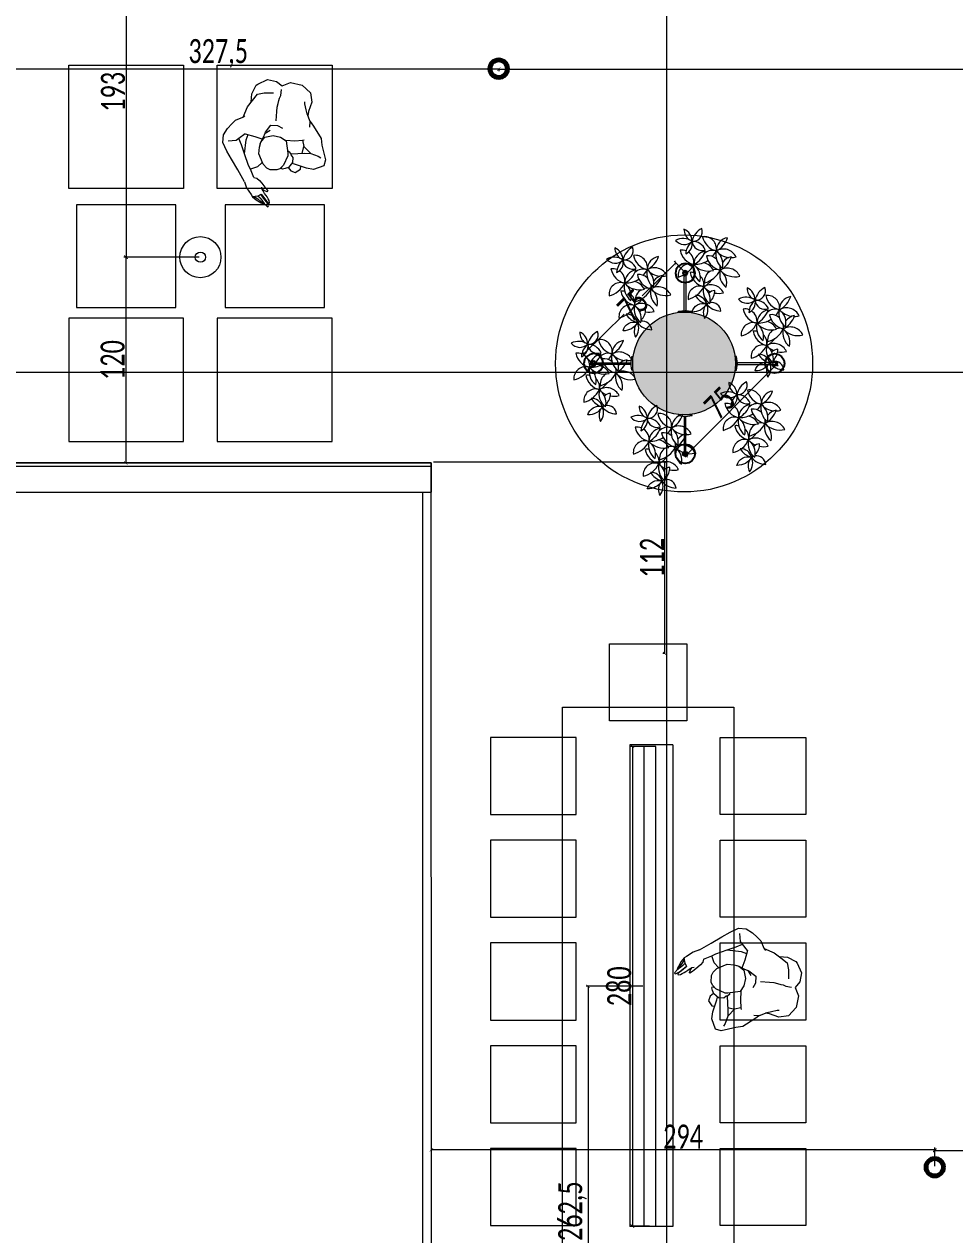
# Model space of a CAD drawing. Header units: millimetres. Extents: x -24 to 530668, y -246875 to -2983.
# Drawn here: x 264713 to 265256, y -115151 to -114445 of the extents above; entities that cross this region are included whole.
import ezdxf
from ezdxf.enums import TextEntityAlignment as Align

# ---------------------------------------------------------------- set-up
doc = ezdxf.new("R2010")
doc.units = ezdxf.units.MM
doc.header["$PDMODE"] = 2
doc.layers.get('0').update_dxf_attribs({"lineweight": 20})
for name, color, linetype, lineweight in [('10_1_1_BA_tasiyici', 1, 'Continuous', 40), ('ahsap', 34, 'Continuous', 25), ('aydınlatma', 40, 'Continuous', 20), ('t_aydınlatma', 40, 'Continuous', 18), ('t_kutu p', 50, 'Continuous', 30), ('t_tarama', 253, 'Continuous', 5), ('ölçü', 251, 'Continuous', 5)]:
    doc.layers.add(name, color=color, linetype=linetype, lineweight=lineweight)
doc.layers.add('t_ölçü', color=7, linetype='Continuous', lineweight=5, true_color=0x142d01)
doc.styles.add('txt_tur_1', font='arial.ttf', dxfattribs={"height": 1.5})
doc.styles.add('Ölçü50', font='calibri.ttf', dxfattribs={"width": 0.7})
doc.dimstyles.new('olcu10', dxfattribs={"dimtxt": 14, "dimasz": 2, "dimexe": 1.25, "dimexo": 0.625, "dimgap": 0.5, "dimtad": 1, "dimdec": 1, "dimrnd": 0.5, "dimzin": 9, "dimtxsty": 'Ölçü50', "dimblk": 'ARCHTICK', "dimcen": 2, "dimclrd": 256, "dimclre": 256, "dimclrt": 6, "dimazin": 2, "dimtfac": 1, "dimtdec": 1, "dimtix": 1, "dimtmove": 0, "dimatfit": 3, "dimldrblk": 'ARCHTICK', "dimfxl": 1, "dimlwd": -1, "dimarcsym": 0})

# ---------------------------------------------------------------- blocks, each defined once
blk = doc.blocks.new('dışmekanaplik')
at = {"layer": 't_aydınlatma', "lineweight": 25}
for points in [[(-17.1, 0), (-17.52, 2.12), (-18.58, 4.02), (-20.49, 5.29), (-22.6, 5.71), (-24.93, 5.29), (-26.63, 4.02), (-27.89, 2.12), (-28.32, 0), (-27.89, -2.12), (-26.63, -4.02), (-24.93, -5.29), (-22.6, -5.72), (-20.49, -5.29), (-18.58, -4.02), (-17.52, -2.12), (-17.1, 0)], [(-21.33, 0), (-21.76, 0.85), (-22.6, 1.27), (-23.66, 0.85), (-24.08, 0), (-23.66, -1.06), (-22.6, -1.48), (-21.76, -1.06), (-21.33, 0)]]:
    blk.add_lwpolyline(points, dxfattribs=at)
at = {"layer": 't_aydınlatma', "lineweight": 9}
for points in [[(-0.64, -0.64), (-23.24, -0.64), (-23.24, 0.42), (-0.64, 0.42)], [(-0.85, 0), (-0.42, 4.02), (0, 4.02), (0, -4.02), (-0.42, -4.02), (-0.85, 0)]]:
    blk.add_lwpolyline(points, dxfattribs=at)
blk = doc.blocks.new('_ArchTick')
at = {"color": 0, "linetype": 'ByBlock', "const_width": 0.15}
blk.add_lwpolyline([(-0.5, -0.5), (0.5, 0.5)], dxfattribs=at)
blk = doc.blocks.new('*D836')
at = {"layer": 'DEFPOINTS', "color": 0, "transparency": 16777216}
for p in [(259439.24, -114289.38), (259574.9, -114289.38), (259575.58, -114401.32)]:
    blk.add_point(p, dxfattribs=at)
at = {"layer": 'ölçü', "lineweight": -2, "transparency": 16777216}
for p, q in [((259439.86, -114289.38), (259576.15, -114289.38)), ((259574.95, -114401.32), (259573.65, -114401.32))]:
    blk.add_line(p, q, dxfattribs=at)
at = {"layer": 'ölçü', "transparency": 16777216}
blk.add_line((259574.9, -114401.32), (259574.9, -114289.38), dxfattribs=at)
at = {"layer": 'ölçü', "transparency": 16777216, "xscale": 2, "yscale": 2, "zscale": 2}
for p, rotation in [((259574.9, -114289.38), 90), ((259574.9, -114401.32), 270)]:
    blk.add_blockref('_ArchTick', p, dxfattribs=dict(at, rotation=rotation))
at = {"layer": 'ölçü', "color": 6, "transparency": 16777216, "insert": (259567.33, -114345.35), "char_height": 14, "attachment_point": 5, "rotation": 90, "style": 'Ölçü50'}
blk.add_mtext('112', dxfattribs=at)
blk = doc.blocks.new('*D858')
at = {"layer": 'DEFPOINTS', "color": 0, "transparency": 16777216}
for p in [(259586.67, -114178.66, 0.06), (259527.32, -114226.6), (259532.72, -114232.06, 0.06)]:
    blk.add_point(p, dxfattribs=at)
at = {"layer": 'ölçü', "transparency": 16777216}
for p, q in [((259581.27, -114173.2), (259561.69, -114192.58)), ((259527.32, -114226.6), (259551.03, -114203.13))]:
    blk.add_line(p, q, dxfattribs=at)
at = {"layer": 'ölçü', "lineweight": -2, "transparency": 16777216}
for p, q in [((259586.23, -114178.21), (259580.39, -114172.31)), ((259532.28, -114231.62), (259526.44, -114225.71))]:
    blk.add_line(p, q, dxfattribs=at)
at = {"layer": 'ölçü', "transparency": 16777216, "xscale": 2, "yscale": 2, "zscale": 2}
for p, rotation in [((259581.27, -114173.2), 44.70896920774983), ((259527.32, -114226.6), 224.7089692077499)]:
    blk.add_blockref('_ArchTick', p, dxfattribs=dict(at, rotation=rotation))
at = {"layer": 'ölçü', "color": 6, "transparency": 16777216, "insert": (259556.36, -114197.85), "char_height": 14, "attachment_point": 5, "rotation": 44.70897, "style": 'Ölçü50'}
blk.add_mtext('75', dxfattribs=at)
blk = doc.blocks.new('*D859')
at = {"layer": 'DEFPOINTS', "color": 0, "transparency": 16777216}
for p in [(259639.58, -114232.06, 0.06), (259640.03, -114232.51), (259586.67, -114285.25, 0.06)]:
    blk.add_point(p, dxfattribs=at)
at = {"layer": 'ölçü', "transparency": 16777216}
blk.add_line((259587.12, -114285.7), (259640.03, -114232.51), dxfattribs=at)
at = {"layer": 'ölçü', "lineweight": -2, "transparency": 16777216}
for p, q in [((259640.02, -114232.5), (259640.92, -114233.39)), ((259587.11, -114285.69), (259588.01, -114286.58))]:
    blk.add_line(p, q, dxfattribs=at)
at = {"layer": 'ölçü', "transparency": 16777216, "xscale": 2, "yscale": 2, "zscale": 2}
for p, rotation in [((259640.03, -114232.51), 45.1497291052402), ((259587.12, -114285.7), 225.1497291052402)]:
    blk.add_blockref('_ArchTick', p, dxfattribs=dict(at, rotation=rotation))
at = {"layer": 'ölçü', "color": 6, "transparency": 16777216, "insert": (259606.98, -114254.95), "char_height": 14, "attachment_point": 5, "rotation": 45.14973, "style": 'Ölçü50'}
blk.add_mtext('75', dxfattribs=at)
blk = doc.blocks.new('*D866')
at = {"layer": 'DEFPOINTS', "color": 0, "transparency": 16777216}
for p in [(259566.49, -114455.5), (259555.96, -114735.5), (259566.49, -114735.5)]:
    blk.add_point(p, dxfattribs=at)
at = {"layer": 'ölçü', "lineweight": -2, "transparency": 16777216}
for p, q in [((259565.87, -114455.5), (259554.71, -114455.5)), ((259565.87, -114735.5), (259554.71, -114735.5))]:
    blk.add_line(p, q, dxfattribs=at)
at = {"layer": 'ölçü', "transparency": 16777216}
blk.add_line((259555.96, -114455.5), (259555.96, -114735.5), dxfattribs=at)
at = {"layer": 'ölçü', "transparency": 16777216, "xscale": 2, "yscale": 2, "zscale": 2}
for p, rotation in [((259555.96, -114455.5), 90), ((259555.96, -114735.5), 270)]:
    blk.add_blockref('_ArchTick', p, dxfattribs=dict(at, rotation=rotation))
at = {"layer": 'ölçü', "color": 6, "transparency": 16777216, "insert": (259548.29, -114595.5), "char_height": 14, "attachment_point": 5, "rotation": 90, "style": 'Ölçü50'}
blk.add_mtext('280', dxfattribs=at)
blk = doc.blocks.new('sıva üstü hopörlör')
at = {"layer": '10_1_1_BA_tasiyici', "color": 5}
for radius in [5.68, 5.11, 4.54]:
    blk.add_circle((0, 0), radius, dxfattribs=at)
blk = doc.blocks.new('*D870')
at = {"layer": 'DEFPOINTS', "color": 0, "transparency": 16777216}
for p in [(260620.3, -114691.38), (259732.4, -114701.11, 0), (260620.3, -114702.76, 0)]:
    blk.add_point(p, dxfattribs=at)
at = {"layer": 'ölçü', "lineweight": -2, "transparency": 16777216}
for p, q in [((259732.4, -114700.49), (259732.4, -114690.13)), ((260620.3, -114702.14), (260620.3, -114690.13))]:
    blk.add_line(p, q, dxfattribs=at)
at = {"layer": 'ölçü', "transparency": 16777216}
blk.add_line((259732.4, -114691.38), (260620.3, -114691.38), dxfattribs=at)
at = {"layer": 'ölçü', "transparency": 16777216, "xscale": 2, "yscale": 2, "zscale": 2, "rotation": 180}
blk.add_blockref('_ArchTick', (259732.4, -114691.38), dxfattribs=at)
at = {"layer": 'ölçü', "transparency": 16777216, "xscale": 2, "yscale": 2, "zscale": 2}
blk.add_blockref('_ArchTick', (260620.3, -114691.38), dxfattribs=at)
at = {"layer": 'ölçü', "color": 6, "transparency": 16777216, "insert": (260176.35, -114683.71), "char_height": 14, "attachment_point": 5, "style": 'Ölçü50'}
blk.add_mtext('888', dxfattribs=at)
blk = doc.blocks.new('*D874')
at = {"layer": 'DEFPOINTS', "color": 0, "transparency": 16777216}
for p in [(259477.9, -114059.93, 0), (260220.3, -114059.93, 0), (260220.3, -114060.17)]:
    blk.add_point(p, dxfattribs=at)
at = {"layer": 'ölçü', "transparency": 16777216}
blk.add_line((259477.9, -114060.17), (260220.3, -114060.17), dxfattribs=at)
at = {"layer": 'ölçü', "lineweight": -2, "transparency": 16777216}
for p, q in [((259477.9, -114060.55), (259477.9, -114061.42)), ((260220.3, -114060.55), (260220.3, -114061.42))]:
    blk.add_line(p, q, dxfattribs=at)
at = {"layer": 'ölçü', "transparency": 16777216, "xscale": 2, "yscale": 2, "zscale": 2, "rotation": 180}
blk.add_blockref('_ArchTick', (259477.9, -114060.17), dxfattribs=at)
at = {"layer": 'ölçü', "transparency": 16777216, "xscale": 2, "yscale": 2, "zscale": 2}
blk.add_blockref('_ArchTick', (260220.3, -114060.17), dxfattribs=at)
at = {"layer": 'ölçü', "color": 6, "transparency": 16777216, "insert": (259849.1, -114051.04), "char_height": 14, "attachment_point": 5, "style": 'Ölçü50'}
blk.add_mtext('742,5', dxfattribs=at)
blk = doc.blocks.new('*D876')
at = {"layer": 'DEFPOINTS', "color": 0, "transparency": 16777216}
for p in [(259438.59, -114690.89), (259438.59, -114699.5, 0), (259732.4, -114699.77)]:
    blk.add_point(p, dxfattribs=at)
at = {"layer": 'ölçü', "lineweight": -2, "transparency": 16777216}
for p, q in [((259438.59, -114698.87), (259438.59, -114689.64)), ((259732.4, -114699.14), (259732.4, -114689.64))]:
    blk.add_line(p, q, dxfattribs=at)
at = {"layer": 'ölçü', "transparency": 16777216}
blk.add_line((259732.4, -114690.89), (259438.59, -114690.89), dxfattribs=at)
at = {"layer": 'ölçü', "transparency": 16777216, "xscale": 2, "yscale": 2, "zscale": 2, "rotation": 180}
blk.add_blockref('_ArchTick', (259438.59, -114690.89), dxfattribs=at)
at = {"layer": 'ölçü', "transparency": 16777216, "xscale": 2, "yscale": 2, "zscale": 2}
blk.add_blockref('_ArchTick', (259732.4, -114690.89), dxfattribs=at)
at = {"layer": 'ölçü', "color": 6, "transparency": 16777216, "insert": (259585.49, -114683.22), "char_height": 14, "attachment_point": 5, "style": 'Ölçü50'}
blk.add_mtext('294', dxfattribs=at)
blk = doc.blocks.new('*D877')
at = {"layer": 'DEFPOINTS', "color": 0, "transparency": 16777216}
for p in [(259150.49, -114055.84, 1.63), (259150.49, -114060.17), (259477.9, -114059.93, 0)]:
    blk.add_point(p, dxfattribs=at)
at = {"layer": 'ölçü', "lineweight": -2, "transparency": 16777216}
for p, q in [((259150.49, -114056.47), (259150.49, -114061.42)), ((259477.9, -114060.55), (259477.9, -114061.42))]:
    blk.add_line(p, q, dxfattribs=at)
at = {"layer": 'ölçü', "transparency": 16777216}
blk.add_line((259477.9, -114060.17), (259150.49, -114060.17), dxfattribs=at)
at = {"layer": 'ölçü', "transparency": 16777216, "xscale": 2, "yscale": 2, "zscale": 2, "rotation": 180}
blk.add_blockref('_ArchTick', (259150.49, -114060.17), dxfattribs=at)
at = {"layer": 'ölçü', "transparency": 16777216, "xscale": 2, "yscale": 2, "zscale": 2}
blk.add_blockref('_ArchTick', (259477.9, -114060.17), dxfattribs=at)
at = {"layer": 'ölçü', "color": 6, "transparency": 16777216, "insert": (259314.2, -114051.04), "char_height": 14, "attachment_point": 5, "style": 'Ölçü50'}
blk.add_mtext('327,5', dxfattribs=at)
blk = doc.blocks.new('DGHH')
at = {"layer": 'aydınlatma'}
for radius in [20, 5]:
    blk.add_circle((254315, -103870.9, 2092.6), radius, dxfattribs=at)
blk = doc.blocks.new('*D900')
at = {"layer": 'DEFPOINTS', "color": 0, "transparency": 16777216}
for p in [(259303.78, -113976.93), (259260.5, -114169.94), (259303.78, -114169.94)]:
    blk.add_point(p, dxfattribs=at)
at = {"layer": 'ölçü', "lineweight": -2, "transparency": 16777216}
for p, q in [((259303.16, -113976.93), (259259.25, -113976.93)), ((259303.16, -114169.94), (259259.25, -114169.94))]:
    blk.add_line(p, q, dxfattribs=at)
at = {"layer": 'ölçü', "transparency": 16777216}
blk.add_line((259260.5, -113976.93), (259260.5, -114169.94), dxfattribs=at)
at = {"layer": 'ölçü', "transparency": 16777216, "xscale": 2, "yscale": 2, "zscale": 2}
for p, rotation in [((259260.5, -113976.93), 90), ((259260.5, -114169.94), 270)]:
    blk.add_blockref('_ArchTick', p, dxfattribs=dict(at, rotation=rotation))
at = {"layer": 'ölçü', "color": 6, "transparency": 16777216, "insert": (259252.83, -114073.44), "char_height": 14, "attachment_point": 5, "rotation": 90, "style": 'Ölçü50'}
blk.add_mtext('193', dxfattribs=at)
blk = doc.blocks.new('*D902')
at = {"layer": 'DEFPOINTS', "color": 0, "transparency": 16777216}
for p in [(259562.62, -114595.5), (259530.16, -114858.03), (259562.62, -114858.03)]:
    blk.add_point(p, dxfattribs=at)
at = {"layer": 'ölçü', "lineweight": -2, "transparency": 16777216}
for p, q in [((259562, -114595.5), (259528.91, -114595.5)), ((259562, -114858.03), (259528.91, -114858.03))]:
    blk.add_line(p, q, dxfattribs=at)
at = {"layer": 'ölçü', "transparency": 16777216}
blk.add_line((259530.16, -114595.5), (259530.16, -114858.03), dxfattribs=at)
at = {"layer": 'ölçü', "transparency": 16777216, "xscale": 2, "yscale": 2, "zscale": 2}
for p, rotation in [((259530.16, -114595.5), 90), ((259530.16, -114858.03), 270)]:
    blk.add_blockref('_ArchTick', p, dxfattribs=dict(at, rotation=rotation))
at = {"layer": 'ölçü', "color": 6, "transparency": 16777216, "insert": (259521.03, -114726.77), "char_height": 14, "attachment_point": 5, "rotation": 90, "style": 'Ölçü50'}
blk.add_mtext('262,5', dxfattribs=at)
blk = doc.blocks.new('*D909')
at = {"layer": 'DEFPOINTS', "color": 0, "transparency": 16777216}
for p in [(259303.78, -114169.94), (259260.3, -114290), (259303.78, -114290)]:
    blk.add_point(p, dxfattribs=at)
at = {"layer": 'ölçü', "lineweight": -2, "transparency": 16777216}
for p, q in [((259303.16, -114169.94), (259259.05, -114169.94)), ((259303.16, -114290), (259259.05, -114290))]:
    blk.add_line(p, q, dxfattribs=at)
at = {"layer": 'ölçü', "transparency": 16777216}
blk.add_line((259260.3, -114169.94), (259260.3, -114290), dxfattribs=at)
at = {"layer": 'ölçü', "transparency": 16777216, "xscale": 2, "yscale": 2, "zscale": 2}
for p, rotation in [((259260.3, -114169.94), 90), ((259260.3, -114290), 270)]:
    blk.add_blockref('_ArchTick', p, dxfattribs=dict(at, rotation=rotation))
at = {"layer": 'ölçü', "color": 6, "transparency": 16777216, "insert": (259252.62, -114229.97), "char_height": 14, "attachment_point": 5, "rotation": 90, "style": 'Ölçü50'}
blk.add_mtext('120', dxfattribs=at)
blk = doc.blocks.new('bitkitar')
at = {"layer": 't_tarama', "color": 76}
for points in [[(4.13, 24.52, 0.236863), (4.39, 28.33, 0.300043), (3.57, 23.78, 0.22508), (-0.84, 26.27, 0.429439), (2.41, 23.43)], [(3.57, 23.78, -0.286863), (8.24, 26.11, -0.43916), (3.57, 23.78, 0.363865), (6.95, 20.95, 0.192041), (3.68, 23.74, 0.192041)]]:
    blk.add_lwpolyline(points, format="xyb", dxfattribs=at)
for centre, radius, start, end in [((5.34, 19.56), 4.58, 130.8364, 178.7066), ((7.62, 22.36), 5.31, 163.9762, 217.2788), ((-0.84, 19.8), 5.24, 343.4853, 50.2913), ((2.14, 26.39), 2.98, 284.1762, 298.6904), ((5.34, 19.56), 4.58, 112.7666, 121.8393), ((1.81, 18.25), 5.8, 69.8378, 72.3379), ((4.84, 27.09), 3.54, 249.04, 253.1357), ((0.66, 22.74), 3.08, 353.1745, 19.6916), ((-0.65, 14.51), 6.15, 75.8621, 102.16), ((2.14, 22.23), 4.43, 202.7293, 297.5658), ((0.66, 22.74), 3.08, 271.7817, 310.7707), ((-0.65, 14.51), 6.15, 38.135, 63.4551), ((10.68, 14.78), 7.39, 100.7362, 151.4752), ((5.59, 21.76), 3.72, 247.9154, 4.2959), ((-6.1, 9.55), 6.15, 38.135, 102.16), ((-3.31, 17.27), 4.43, 202.7293, 297.5658), ((2.17, 17.4), 5.31, 163.9762, 229.8004), ((-6.29, 14.84), 5.24, 343.4853, 50.2913), ((5.23, 9.82), 7.39, 100.7362, 151.4752), ((7.17, 11.69), 7.25, 114.2679, 141.8465), ((0.14, 16.8), 3.72, 296.9544, 4.2959), ((-0.09, 18.56), 4.29, 337.1935, 356.5845), ((7.94, 17.43), 3.86, 166.9142, 222.0198), ((2.59, 12.8), 5.73, 7.8991, 73.8391), ((10.38, 15.19), 5.31, 163.9762, 217.2788), ((1.93, 12.62), 5.24, 343.4853, 50.2913), ((1.72, 6.73), 7.25, 114.2679, 158.9225), ((3.05, 11.3), 5.31, 163.9762, 229.8004), ((-5.4, 8.73), 5.24, 343.4853, 50.2913), ((-5.54, 13.6), 4.29, 341.1609, 356.5845), ((-5.4, 8.73), 5.24, 39.1649, 41.6235), ((2.49, 12.47), 3.86, 166.9142, 186.3701), ((0.14, 16.8), 3.72, 247.9154, 281.8851), ((-2.86, 7.84), 5.73, 69.1722, 73.8391), ((-2.86, 7.84), 5.73, 7.8991, 69.1722), ((2.11, 7.33), 6.15, 38.135, 102.16), ((4.9, 15.06), 4.43, 202.7293, 256.4381), ((8.35, 14.58), 3.72, 247.9154, 4.2959), ((13.44, 7.6), 7.39, 100.7362, 151.4752), ((7.94, 17.43), 3.86, 256.7596, 274.8241), ((-5.22, 3.44), 6.15, 87.515, 102.16), ((-2.43, 11.17), 4.43, 202.7293, 297.5658), ((-5.54, 13.6), 4.29, 276.6058, 320.3237), ((-5.22, 3.44), 6.15, 38.135, 80.8318), ((6.11, 3.71), 7.39, 134.7903, 151.4752), ((1.02, 10.69), 3.72, 247.9154, 312.6091), ((2.49, 12.47), 3.86, 224.3064, 274.8241), ((6.11, 3.71), 7.39, 84.5264, 120.1212), ((2.67, 11.39), 4.29, 276.6058, 356.5845), ((9.93, 4.52), 7.25, 115.4394, 158.9225), ((4.9, 15.06), 4.43, 293.47, 297.5658), ((9.93, 4.52), 7.25, 114.2679, 116.768), ((10.71, 10.26), 3.86, 166.9142, 233.8825), ((5.36, 5.63), 5.73, 7.8991, 73.8391), ((2.6, 0.63), 7.25, 114.2679, 158.9225), ((-4.66, 7.5), 4.29, 276.6058, 356.5845), ((3.38, 6.37), 3.86, 166.9142, 274.8241), ((-1.97, 1.74), 5.73, 7.8991, 73.8391), ((4.04, 3.77), 3.08, 0.5136, 108.4235), ((7.33, 8.38), 4.58, 201.4986, 267.4386), ((6.69, 0.85), 2.98, 81.5148, 197.8954), ((10.51, 4.41), 3.43, 110.2053, 190.184), ((9.46, 1.13), 3.54, 36.3287, 131.1652), ((9.46, 1.13), 3.54, 127.0695, 131.1652), ((3.57, 8.38), 5.8, 307.8673, 310.3674), ((3.57, 8.38), 5.8, 309.0389, 352.5219), ((10.71, 10.26), 3.86, 245.8798, 274.8241), ((1.42, 5.32), 5.91, 294.3356, 345.0746), ((11.32, 3.59), 4.2, 177.0848, 243.8907), ((10.18, 7.66), 4.92, 231.7345, 295.7595), ((5.23, 0), 4.25, 357.5756, 50.8782)]:
    blk.add_arc(centre, radius, start, end, dxfattribs=at)
blk = doc.blocks.new('dada')
for p, q in [((219967.82, -31810.1), (219965.63, -31815.29)), ((219973.43, -31806.86), (219967.82, -31810.1)), ((219980.49, -31806.97), (219973.43, -31806.86)), ((219984.71, -31810.01), (219980.49, -31806.97)), ((219988.56, -31808.22), (219984.71, -31810.01)), ((219993.91, -31808.37), (219988.56, -31808.22)), ((219998.88, -31812.26), (219993.91, -31808.37)), ((219965.63, -31815.29), (219966.32, -31821.02)), ((219967.93, -31820.3), (219969.4, -31817.13)), ((219969.4, -31817.13), (219969.8, -31816.05)), ((219984.28, -31815.56), (219984.55, -31812.14)), ((219984.57, -31817.26), (219984.28, -31815.56)), ((219984.6, -31818.7), (219984.57, -31817.26)), ((219993.96, -31816.3), (219988.77, -31815.1)), ((219997.59, -31817.95), (219993.96, -31816.3)), ((219999.73, -31822.23), (219997.59, -31817.95)), ((219999.67, -31813.16), (219998.88, -31812.26)), ((220000.91, -31818.54), (219999.67, -31813.16)), ((219964.1, -31826.49), (219966.74, -31822.57)), ((219966.32, -31821.02), (219966.1, -31823.52)), ((219966.74, -31822.57), (219967.93, -31820.3)), ((219984.36, -31825.28), (219984.72, -31822.78)), ((219984.6, -31820.52), (219984.6, -31818.7)), ((219984.72, -31822.78), (219984.6, -31820.52)), ((220001.59, -31826.62), (219999.73, -31822.23)), ((220000.18, -31823.15), (220000.91, -31818.54)), ((219961.55, -31828.75), (219955.53, -31834.58)), ((219964.1, -31826.49), (219961.55, -31828.75)), ((219963.56, -31829.8), (219964.1, -31826.49)), ((219983.43, -31830.57), (219984.36, -31825.28)), ((220002.81, -31832.98), (220001.59, -31826.62)), ((220002.93, -31833.11), (220001.86, -31831.93)), ((219954.16, -31838.39), (219950.29, -31846.24)), ((219955.53, -31834.58), (219954.16, -31838.39)), ((219965.95, -31838.14), (219964.26, -31841.56)), ((219965.95, -31838.14), (219964.98, -31837.71)), ((219970.28, -31839.47), (219965.95, -31838.14)), ((219981.99, -31833.12), (219978.94, -31834.02)), ((219985.92, -31833.89), (219981.99, -31833.12)), ((219988.07, -31839.19), (219985.66, -31836.85)), ((219988.02, -31838.63), (219985.92, -31833.89)), ((219988.07, -31839.19), (219988.02, -31838.63)), ((219988.47, -31841.63), (219988.07, -31839.19)), ((220006.66, -31835.82), (220002.93, -31833.11)), ((220008.27, -31838.35), (220006.66, -31835.82)), ((220010.11, -31841.56), (220008.27, -31838.35)), ((219950.29, -31846.24), (219950.45, -31849.81)), ((219954.91, -31845.07), (219953.11, -31845.59)), ((219959.4, -31844.48), (219954.91, -31845.07)), ((219964.26, -31841.56), (219959.4, -31844.48)), ((219962.84, -31845.25), (219959.4, -31844.48)), ((219970.62, -31847.5), (219962.84, -31845.25)), ((219964.25, -31845.64), (219964.26, -31841.56)), ((219975.28, -31840.42), (219970.28, -31839.47)), ((219975.15, -31840.74), (219972.56, -31847.46)), ((219978.82, -31839.44), (219975.15, -31840.74)), ((219983.21, -31839.4), (219978.82, -31839.44)), ((219987.64, -31841.51), (219983.21, -31839.4)), ((219989.39, -31844.89), (219987.64, -31841.51)), ((219989.1, -31844.08), (219988.47, -31841.63)), ((219993.46, -31842.32), (219988.64, -31842.96)), ((219989.4, -31845.86), (219989.1, -31844.08)), ((219989.4, -31847.79), (219989.39, -31844.89)), ((219999.27, -31842.1), (219993.46, -31842.32)), ((219997.01, -31853.72), (219997.93, -31845.57)), ((219997.93, -31845.57), (219997.61, -31842.23)), ((219999.27, -31842.1), (220002.34, -31845.71)), ((219999.97, -31848.98), (220002.34, -31845.71)), ((220002.34, -31845.71), (220003.54, -31847.27)), ((220011.49, -31845.77), (220010.11, -31841.56)), ((220010.84, -31850.1), (220011.49, -31845.77)), ((219950.45, -31849.81), (219955.8, -31853.26)), ((219955.8, -31853.26), (219959.9, -31853.53)), ((219959.9, -31853.53), (219963.48, -31853.17)), ((219963.15, -31854.85), (219963.36, -31853.18)), ((219963.48, -31853.17), (219967.29, -31852.84)), ((219967.29, -31852.84), (219968.82, -31852.87)), ((219969.08, -31849.16), (219968.58, -31852.23)), ((219968.58, -31852.23), (219970.19, -31855.43)), ((219968.58, -31852.23), (219968.58, -31852.23)), ((219970.59, -31848.03), (219969.08, -31849.16)), ((219970.97, -31847.21), (219970.59, -31848.03)), ((219972.17, -31846.32), (219970.97, -31847.21)), ((219972.17, -31846.32), (219972.92, -31846.53)), ((219972.56, -31847.46), (219972.17, -31849.01)), ((219972.17, -31849.01), (219973.41, -31854.95)), ((219985.09, -31857.09), (219988.91, -31851.81)), ((219988.91, -31851.81), (219989.4, -31847.79)), ((219997.01, -31853.72), (219999.97, -31848.98)), ((220003.54, -31847.27), (220008.04, -31848.65)), ((220007.38, -31854.47), (220010.84, -31850.1)), ((220010.84, -31850.1), (220010.84, -31850.1)), ((219965.64, -31857.49), (219963.15, -31854.85)), ((219968.51, -31857.12), (219965.64, -31857.49)), ((219970.32, -31855.52), (219968.51, -31857.12)), ((219970.19, -31855.43), (219971.96, -31856.56)), ((219971.96, -31856.56), (219973.39, -31857.25)), ((219973.39, -31857.25), (219974.3, -31857.1)), ((219973.41, -31854.95), (219974.93, -31857.36)), ((219974.3, -31857.1), (219974, -31855.88)), ((219974.93, -31857.36), (219976.56, -31858.48)), ((219976.56, -31858.48), (219980.28, -31859.2)), ((219980.28, -31859.2), (219982.44, -31858.76)), ((219982.44, -31858.76), (219985.09, -31857.09)), ((219985.8, -31856.21), (219987.9, -31859.37)), ((219987.9, -31859.37), (219991.64, -31861.58)), ((219991.64, -31861.58), (219993.17, -31859.66)), ((219993.17, -31859.66), (219997.01, -31853.72)), ((219998.72, -31863.72), (220003.67, -31858.47)), ((220003.67, -31858.47), (220007.38, -31854.47)), ((219984.86, -31866.77), (219983.16, -31868.07)), ((219986.8, -31865.87), (219984.86, -31866.77)), ((219988.57, -31865.91), (219986.8, -31865.87)), ((219988.57, -31865.91), (219991.64, -31861.58)), ((219993.34, -31869.51), (219998.72, -31863.72)), ((219978.45, -31875.03), (219979.15, -31874.38)), ((219980.08, -31870.45), (219978.82, -31871.79)), ((219978.82, -31871.79), (219978.86, -31872.05)), ((219978.86, -31872.05), (219979.15, -31872.17)), ((219979.15, -31872.17), (219981.22, -31871.84)), ((219979.15, -31874.38), (219980.27, -31873.42)), ((219981.05, -31869.82), (219980.08, -31870.45)), ((219982.07, -31874.36), (219980.13, -31875.83)), ((219980.27, -31873.42), (219981.5, -31872.16)), ((219983.16, -31868.07), (219981.05, -31869.82)), ((219981.22, -31871.84), (219982.18, -31871.28)), ((219981.28, -31875.32), (219982.23, -31874.56)), ((219981.5, -31872.16), (219982.18, -31871.28)), ((219982.23, -31874.56), (219982.07, -31874.36)), ((219982.18, -31871.28), (219982.73, -31870.18)), ((219982.23, -31874.56), (219983.86, -31875.88)), ((219991.22, -31872.75), (219987.88, -31875.86)), ((219993.34, -31869.51), (219991.22, -31872.75)), ((219976.27, -31878.1), (219976.66, -31876.87)), ((219976.41, -31878.38), (219976.27, -31878.1)), ((219976.79, -31878.46), (219976.41, -31878.38)), ((219976.48, -31879.78), (219978.12, -31877.92)), ((219976.62, -31880.37), (219976.48, -31879.78)), ((219976.88, -31880.62), (219976.62, -31880.37)), ((219976.66, -31876.87), (219977.52, -31876.06)), ((219977.86, -31877.77), (219976.79, -31878.46)), ((219979.16, -31879.29), (219976.88, -31880.62)), ((219977.52, -31876.06), (219978.45, -31875.03)), ((219978.67, -31877.01), (219977.86, -31877.77)), ((219978.12, -31877.92), (219979.05, -31877.16)), ((219980.13, -31875.83), (219978.67, -31877.01)), ((219979.05, -31877.16), (219980.26, -31876.22)), ((219981.04, -31877.69), (219979.16, -31879.29)), ((219981.25, -31878.56), (219979.16, -31879.29)), ((219979.44, -31879.52), (219979.16, -31879.29)), ((219981.03, -31879.23), (219979.44, -31879.52)), ((219980.26, -31876.22), (219981.28, -31875.32)), ((219984.29, -31878.28), (219981.03, -31879.23)), ((219982.21, -31876.84), (219981.04, -31877.69)), ((219983.47, -31877.43), (219981.25, -31878.56)), ((219982.21, -31876.84), (219983.86, -31875.88)), ((219985.17, -31876.82), (219983.47, -31877.43)), ((219983.86, -31875.88), (219986.68, -31877.05)), ((219986.68, -31877.05), (219984.29, -31878.28)), ((219985.98, -31876.82), (219985.17, -31876.82)), ((219987.88, -31875.86), (219986.68, -31877.05))]:
    blk.add_line(p, q)
blk = doc.blocks.new('aydınlatma sd')
at = {"layer": 't_tarama'}
h = blk.add_hatch(dxfattribs=at)
h.set_pattern_fill('ANSI33', color=256, angle=90, style=0)
h.set_pattern_definition([(135, (232091.11, -128561.967), (-4.490128, -4.490128), []), (135, (232091.11, -128557.4766), (-4.490128, -4.490128), [3.175, -1.5875])])
edge = h.paths.add_edge_path()
edge.add_arc((260410.87, -114231.97), 30, 0, 360)
edge = h.paths.add_edge_path()
edge.add_arc((259586.11, -114231.97), 30, 0, 360)
h.paths.add_polyline_path([(259138.61, -113376.97), (259208.61, -113376.97), (259208.61, -113446.97), (259138.61, -113446.97)])
at = {"layer": 'aydınlatma'}
blk.add_lwpolyline([(259562.62, -114455.5), (259562.62, -114735.5), (259569.62, -114735.5), (259569.62, -114455.5)], close=True, dxfattribs=at)
at = {"layer": 't_tarama'}
for p, q in [((259576.11, -116061.97, -17966.19), (259576.11, -112799.7, -17966.19)), ((258719.72, -114236.97, -17966.19), (261987.51, -114236.97, -17966.19)), ((259155.08, -114290), (259438.54, -114290)), ((259438.54, -114290), (259438.54, -114307, -0.01)), ((259155.08, -114292, -0.01), (259438.54, -114292, -0.01)), ((259155.08, -114307, -0.01), (259438.54, -114307, -0.01)), ((259433.61, -114863.03), (259433.54, -114307, -0.01)), ((259438.61, -114858.03), (259438.54, -114307, -0.01))]:
    blk.add_line(p, q, dxfattribs=at)
for points in [[(259226.97, -114129.85), (259226.97, -114057.85), (259293.97, -114057.85), (259293.97, -114129.85)], [(259313.66, -114129.85), (259313.66, -114057.85), (259380.66, -114057.85), (259380.66, -114129.85)], [(259231.52, -114139.35), (259231.52, -114199.35), (259289.52, -114199.35), (259289.52, -114139.35)], [(259318.21, -114139.35), (259318.21, -114199.35), (259376.21, -114199.35), (259376.21, -114139.35)], [(259226.97, -114205.52), (259226.97, -114277.52), (259293.97, -114277.52), (259293.97, -114205.52)], [(259313.66, -114205.52), (259313.66, -114277.52), (259380.66, -114277.52), (259380.66, -114205.52)], [(259438.54, -114292), (259438.54, -114290), (259155.08, -114290), (259155.08, -114292)], [(259542.6, -114395.6), (259587.6, -114395.6), (259587.6, -114440.6), (259542.6, -114440.6)], [(259515.1, -114432.6), (259615.1, -114432.6), (259615.1, -114762.79), (259515.1, -114762.79)], [(259473.1, -114450.2), (259473.1, -114495.2), (259523.1, -114495.2), (259523.1, -114450.2)], [(259657.1, -114450.2), (259657.1, -114495.2), (259607.1, -114495.2), (259607.1, -114450.2)], [(259473.1, -114510.2), (259473.1, -114555.2), (259523.1, -114555.2), (259523.1, -114510.2)], [(259657.1, -114510.2), (259657.1, -114555.2), (259607.1, -114555.2), (259607.1, -114510.2)], [(259473.1, -114570.2), (259473.1, -114615.2), (259523.1, -114615.2), (259523.1, -114570.2)], [(259657.1, -114570.2), (259657.1, -114615.2), (259607.1, -114615.2), (259607.1, -114570.2)], [(259473.1, -114630.2), (259473.1, -114675.2), (259523.1, -114675.2), (259523.1, -114630.2)], [(259657.1, -114630.2), (259657.1, -114675.2), (259607.1, -114675.2), (259607.1, -114630.2)], [(259473.1, -114690.2), (259473.1, -114735.2), (259523.1, -114735.2), (259523.1, -114690.2)], [(259657.1, -114690.2), (259657.1, -114735.2), (259607.1, -114735.2), (259607.1, -114690.2)]]:
    blk.add_lwpolyline(points, close=True, dxfattribs=at)
at = {"layer": 't_tarama', "elevation": -0.01}
blk.add_lwpolyline([(259438.54, -114307), (259438.54, -114292)], dxfattribs=at)
at = {"layer": 't_tarama'}
for points in [[(259554.43, -114454.6), (259554.43, -114735.79)], [(259579.43, -114454.6), (259554.43, -114454.6)], [(259579.43, -114454.6), (259579.43, -114735.79)], [(259579.43, -114735.79), (259554.43, -114735.79)]]:
    blk.add_lwpolyline(points, dxfattribs=at)
for radius in [75, 30]:
    blk.add_circle((259586.11, -114231.97, -0.06), radius, dxfattribs=at)
at = {"layer": 'ahsap', "xscale": 0.6, "yscale": 0.6, "zscale": 0.6}
blk.add_blockref('DGHH', (106714.81, -51847.39, -1255.57), dxfattribs=at)
at = {"layer": 't_kutu p', "linetype": 'ByBlock'}
for p in [(259477.9, -114059.93, 0), (259732.4, -114701.11, 0)]:
    blk.add_blockref('sıva üstü hopörlör', p, dxfattribs=at)
at = {"layer": 't_tarama', "xscale": -1}
for p, rotation in [((480755.94, -133697.85), 346.7058778140276), ((240023.07, -336000.63), 256.7058778140276)]:
    blk.add_blockref('dada', p, dxfattribs=dict(at, rotation=rotation))
at = {"layer": 't_tarama', "xscale": 1.848000000000005, "yscale": 1.848000000000005, "zscale": 1.848000000000005, "rotation": 182.9309101212016}
for p in [(259603.52, -114152.99), (259563.19, -114163.9), (259640.33, -114187.31), (259542.67, -114213.05), (259629.71, -114242.47), (259577.35, -114256.26)]:
    blk.add_blockref('bitkitar', p, dxfattribs=at)
at = {"layer": 't_ölçü', "rotation": 270}
blk.add_blockref('dışmekanaplik', (259586.78, -114201.9), dxfattribs=at)
at = {"layer": 't_ölçü'}
blk.add_blockref('dışmekanaplik', (259555.96, -114231.95), dxfattribs=at)
at = {"layer": 't_ölçü', "xscale": -1}
blk.add_blockref('dışmekanaplik', (259616.34, -114231.95), dxfattribs=at)
at = {"layer": 't_ölçü', "xscale": -1, "rotation": 270}
blk.add_blockref('dışmekanaplik', (259586.78, -114262.01), dxfattribs=at)
at = {"layer": 't_tarama', "style": 'txt_tur_1'}
for tag, p in [('19S', (258692.48, -113427.38, -17966.19)), ('20T', (258679.1, -114252.38, -17966.19)), ('21U', (258679.1, -115238.38, -17966.19)), ('22V', (258679.1, -116077.38, -17966.19))]:
    blk.add_attdef(tag, text='', height=30, dxfattribs=at).set_placement(p, align=Align.CENTER)
at = {"layer": 'ölçü'}
dim = blk.add_linear_dim(base=(259260.5, -114169.94), p1=(259303.78, -113976.93), p2=(259303.78, -114169.94), angle=90, dimstyle='olcu10', override={"dimtmove": 1}, dxfattribs=at)
dim.commit()
dim.dimension.update_dxf_attribs({"geometry": '*D900', "text_midpoint": (259252.83, -114073.44)})
for base, p1, p2, picture, middle in [((259150.49, -114060.17), (259477.9, -114059.93, 0), (259150.49, -114055.84, 1.63), '*D877', (259314.2, -114051.04)), ((260220.3, -114060.17), (259477.9, -114059.93, 0), (260220.3, -114059.93, 0), '*D874', (259849.1, -114051.04)), ((259438.59, -114690.89), (259732.4, -114699.77), (259438.59, -114699.5, 0), '*D876', (259585.49, -114683.22)), ((260620.3, -114691.38), (259732.4, -114701.11, 0), (260620.3, -114702.76, 0), '*D870', (260176.35, -114683.71))]:
    dim = blk.add_linear_dim(base=base, p1=p1, p2=p2, dimstyle='olcu10', dxfattribs=at)
    dim.commit()
    dim.dimension.update_dxf_attribs({"geometry": picture, "text_midpoint": middle})
at = {"layer": 'ölçü', "color": 2}
for base, p1, p2, picture, middle in [((259260.3, -114290), (259303.78, -114169.94), (259303.78, -114290), '*D909', (259252.62, -114229.97)), ((259530.16, -114858.03), (259562.62, -114595.5), (259562.62, -114858.03), '*D902', (259521.03, -114726.77))]:
    dim = blk.add_linear_dim(base=base, p1=p1, p2=p2, angle=90, dimstyle='olcu10', dxfattribs=at)
    dim.commit()
    dim.dimension.update_dxf_attribs({"geometry": picture, "text_midpoint": middle})
at = {"layer": 'ölçü'}
dim = blk.add_linear_dim(base=(259527.32, -114226.6, -0.06), p1=(259586.67, -114178.66), p2=(259532.72, -114232.06), angle=224.70897, text='75', dimstyle='olcu10', override={"dimtad": 0}, dxfattribs=at)
dim.commit()
dim.dimension.update_dxf_attribs({"geometry": '*D858', "text_midpoint": (259556.36, -114197.85, -0.06), "dimtype": 129})
dim = blk.add_linear_dim(base=(259640.03, -114232.51, -0.06), p1=(259586.67, -114285.25), p2=(259639.58, -114232.06), angle=45.14973, dimstyle='olcu10', dxfattribs=at)
dim.commit()
dim.dimension.update_dxf_attribs({"geometry": '*D859', "text_midpoint": (259612.37, -114260.32, -0.06), "dimtype": 129})
for base, p1, p2, picture, middle in [((259574.9, -114289.38), (259575.58, -114401.32), (259439.24, -114289.38), '*D836', (259567.33, -114345.35)), ((259555.96, -114735.5), (259566.49, -114455.5), (259566.49, -114735.5), '*D866', (259548.29, -114595.5))]:
    dim = blk.add_linear_dim(base=base, p1=p1, p2=p2, angle=90, dimstyle='olcu10', dxfattribs=at)
    dim.commit()
    dim.dimension.update_dxf_attribs({"geometry": picture, "text_midpoint": middle})

msp = doc.modelspace()

# ---------------------------------------------------------------- block references
at = {"layer": 'ölçü'}
msp.add_blockref('aydınlatma sd', (5511.652, -410.653), dxfattribs=at)

doc.saveas('drawing.dxf')
